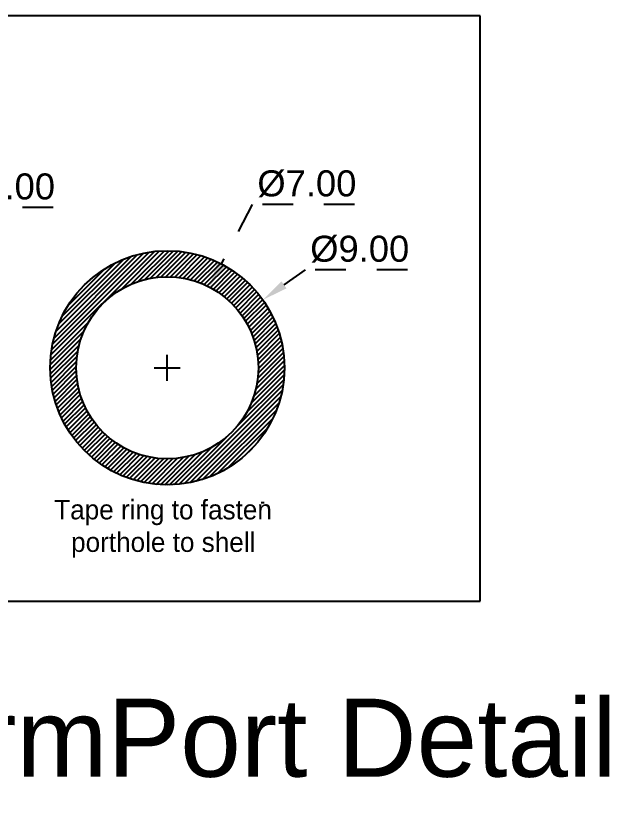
# Model space of a CAD drawing. Extents: x 0 to 146, y -2 to 88.
# Drawn here: x 123.22 to 146.03, y 50.37 to 80.53 of the extents above; entities that cross this region are included whole.
import ezdxf

# ---------------------------------------------------------------- set-up
doc = ezdxf.new("R2010")
doc.units = 0
doc.header["$LTSCALE"] = 15
doc.linetypes.add('HIDDEN', pattern=[0.15748, 0.07874, -0.07874])
doc.layers.get('DEFPOINTS').update_dxf_attribs({"linetype": 'CONTINUOUS'})
for name, color, linetype in [('A', 1, 'CONTINUOUS'), ('ALL_TEMP$0-REFEENCE', 7, 'HIDDEN'), ('CUT$INTERIOR', 5, 'CONTINUOUS'), ('DEFAULT', 7, 'CONTINUOUS'), ('OPENSOURCE$PORTHOLEDETAIL0', 7, 'CONTINUOUS')]:
    doc.layers.add(name, color=color, linetype=linetype)
doc.styles.add('ARIAL_REGULAR', font='txt')
doc.dimstyles.new('DEFAULT', dxfattribs={"dimtxt": 1, "dimasz": 1, "dimexe": 0.5, "dimexo": 0.5, "dimgap": 0.25, "dimtad": 1, "dimtoh": 1, "dimzin": 1, "dimcen": 0.5, "dimazin": 3, "dimtfac": 1, "dimtix": 1, "dimtofl": 0, "dimtmove": 0, "dimatfit": 3})

# ---------------------------------------------------------------- blocks, each defined once
blk = doc.blocks.new('*X10')
at = {"layer": 'ALL_TEMP$0-REFEENCE', "linetype": 'CONTINUOUS'}
for s, p in [('Tape ring to fasten', (124.7, 61.17)), ('porthole to shell', (125.348, 59.92))]:
    blk.add_text(s, height=0.75, dxfattribs=at).set_placement(p)
blk = doc.blocks.new('*D5')
at = {"layer": 'ALL_TEMP$0-REFEENCE', "color": 0}
for p, q in [((120.731, 73.157), (120.3, 72.094)), ((124.66, 73.157), (120.731, 73.157)), ((118.236, 66.496), (118.236, 67.496)), ((117.736, 66.996), (118.736, 66.996))]:
    blk.add_line(p, q, dxfattribs=at)
blk.add_solid([(120.146, 72.156), (120.454, 72.031), (119.925, 71.167)], dxfattribs=at)
at = {"layer": 'DEFPOINTS', "color": 0}
for p in [(119.925, 71.167), (116.547, 62.825)]:
    blk.add_point(p, dxfattribs=at)
at = {"layer": 'ALL_TEMP$0-REFEENCE', "color": 0, "linetype": 'CONTINUOUS', "style": 'ARIAL_REGULAR'}
blk.add_text('Ø9.00', height=1, dxfattribs=at).set_placement((120.925, 73.465))
blk = doc.blocks.new('*D6')
at = {"layer": 'ALL_TEMP$0-REFEENCE', "color": 0}
for p, q in [((134.341, 70.763), (133.526, 70.183)), ((138.27, 70.763), (134.341, 70.763)), ((129.044, 66.496), (129.044, 67.496)), ((128.544, 66.996), (129.544, 66.996))]:
    blk.add_line(p, q, dxfattribs=at)
blk.add_solid([(133.43, 70.319), (133.623, 70.047), (132.712, 69.604)], dxfattribs=at)
at = {"layer": 'DEFPOINTS', "color": 0}
for p in [(132.712, 69.604), (125.377, 64.388)]:
    blk.add_point(p, dxfattribs=at)
at = {"layer": 'ALL_TEMP$0-REFEENCE', "color": 0, "linetype": 'CONTINUOUS', "style": 'ARIAL_REGULAR'}
blk.add_text('Ø9.00', height=1, dxfattribs=at).set_placement((134.535, 71.071))
blk = doc.blocks.new('*D7')
at = {"layer": 'ALL_TEMP$0-REFEENCE', "color": 0}
for p, q in [((132.31, 73.275), (131.12, 70.988)), ((136.239, 73.275), (132.31, 73.275)), ((129.044, 66.496), (129.044, 67.496)), ((128.544, 66.996), (129.544, 66.996))]:
    blk.add_line(p, q, dxfattribs=at)
blk.add_solid([(130.973, 71.065), (131.268, 70.911), (130.659, 70.101)], dxfattribs=at)
at = {"layer": 'DEFPOINTS', "color": 0}
for p in [(130.659, 70.101), (127.43, 63.89)]:
    blk.add_point(p, dxfattribs=at)
at = {"layer": 'ALL_TEMP$0-REFEENCE', "color": 0, "linetype": 'CONTINUOUS', "style": 'ARIAL_REGULAR'}
blk.add_text('Ø7.00', height=1, dxfattribs=at).set_placement((132.504, 73.583))
blk = doc.blocks.new('*X12')
at = {"layer": 'OPENSOURCE$PORTHOLEDETAIL0', "linetype": 'CONTINUOUS'}
for p, q in [((124.572, 67.487), (128.552, 71.468)), ((127.278, 70.016), (128.747, 71.485)), ((127.639, 70.201), (128.932, 71.494)), ((127.927, 70.312), (129.11, 71.495)), ((128.178, 70.386), (129.28, 71.489)), ((128.404, 70.436), (129.445, 71.477)), ((128.614, 70.469), (129.605, 71.46)), ((124.598, 67.691), (128.349, 71.441)), ((124.638, 67.907), (128.133, 71.402)), ((124.692, 68.138), (127.902, 71.347)), ((124.766, 68.389), (127.651, 71.274)), ((124.867, 68.666), (127.374, 71.174)), ((128.809, 70.487), (129.76, 71.438)), ((128.993, 70.495), (129.91, 71.411)), ((129.169, 70.493), (130.055, 71.38)), ((129.335, 70.483), (130.197, 71.345)), ((129.495, 70.466), (130.335, 71.306)), ((129.648, 70.443), (130.47, 71.264)), ((129.796, 70.414), (130.6, 71.218)), ((129.939, 70.379), (130.728, 71.168)), ((125.008, 68.985), (127.055, 71.031)), ((130.076, 70.34), (130.852, 71.116)), ((130.209, 70.296), (130.973, 71.06)), ((130.337, 70.248), (131.092, 71.002)), ((130.462, 70.195), (131.208, 70.941)), ((130.582, 70.139), (131.321, 70.877)), ((125.231, 69.384), (126.656, 70.808)), ((130.699, 70.079), (131.431, 70.81)), ((130.813, 70.016), (131.538, 70.741)), ((130.922, 69.949), (131.643, 70.669)), ((131.029, 69.878), (131.745, 70.594)), ((131.132, 69.805), (131.845, 70.518)), ((131.232, 69.728), (131.942, 70.438)), ((131.328, 69.647), (132.037, 70.356)), ((131.421, 69.564), (132.129, 70.271)), ((131.512, 69.477), (132.219, 70.184)), ((131.599, 69.388), (132.306, 70.095)), ((131.683, 69.295), (132.391, 70.003)), ((131.763, 69.199), (132.473, 69.909)), ((131.841, 69.099), (132.553, 69.812)), ((131.915, 68.997), (132.631, 69.713)), ((131.986, 68.891), (132.706, 69.611)), ((132.054, 68.782), (132.778, 69.507)), ((132.118, 68.669), (132.848, 69.399)), ((132.178, 68.553), (132.915, 69.29)), ((132.235, 68.433), (132.979, 69.177)), ((132.288, 68.309), (133.041, 69.062)), ((124.555, 67.294), (126.023, 68.762)), ((132.337, 68.182), (133.1, 68.945)), ((132.382, 68.049), (133.156, 68.824)), ((132.422, 67.912), (133.209, 68.7)), ((132.457, 67.771), (133.258, 68.572)), ((124.546, 67.108), (125.84, 68.402)), ((132.487, 67.624), (133.305, 68.442)), ((132.512, 67.472), (133.348, 68.308)), ((132.529, 67.313), (133.387, 68.171)), ((124.545, 66.93), (125.728, 68.113)), ((124.551, 66.759), (125.654, 67.862)), ((132.541, 67.148), (133.423, 68.03)), ((132.544, 66.974), (133.455, 67.885)), ((124.562, 66.594), (125.604, 67.635)), ((132.521, 66.598), (133.505, 67.582)), ((132.538, 66.791), (133.483, 67.736)), ((124.58, 66.435), (125.571, 67.426)), ((132.445, 66.168), (133.536, 67.259)), ((132.492, 66.392), (133.523, 67.423)), ((124.602, 66.28), (125.553, 67.231)), ((124.629, 66.13), (125.545, 67.046)), ((132.376, 65.922), (133.543, 67.089)), ((124.66, 65.984), (125.547, 66.872)), ((124.695, 65.842), (125.557, 66.704)), ((132.104, 65.296), (133.536, 66.729)), ((132.271, 65.64), (133.543, 66.912)), ((124.734, 65.705), (125.574, 66.545)), ((124.776, 65.571), (125.597, 66.392)), ((129.705, 62.544), (133.495, 66.334)), ((131.696, 64.712), (133.521, 66.537)), ((124.822, 65.44), (125.626, 66.244)), ((124.872, 65.312), (125.661, 66.101)), ((129.92, 62.582), (133.458, 66.12)), ((124.924, 65.188), (125.7, 65.964)), ((124.979, 65.066), (125.744, 65.831)), ((130.148, 62.633), (133.407, 65.892)), ((125.038, 64.948), (125.792, 65.703)), ((125.099, 64.832), (125.845, 65.578)), ((125.163, 64.72), (125.901, 65.458)), ((130.395, 62.704), (133.337, 65.645)), ((125.23, 64.61), (125.961, 65.341)), ((125.299, 64.502), (126.024, 65.227)), ((130.667, 62.799), (133.241, 65.373)), ((125.371, 64.397), (126.091, 65.118)), ((125.445, 64.295), (126.162, 65.011)), ((125.522, 64.195), (126.235, 64.908)), ((130.977, 62.933), (133.108, 65.063)), ((125.602, 64.098), (126.312, 64.808)), ((125.684, 64.003), (126.392, 64.712)), ((125.769, 63.911), (126.476, 64.618)), ((125.855, 63.821), (126.562, 64.528)), ((131.358, 63.137), (132.903, 64.682)), ((125.945, 63.734), (126.652, 64.441)), ((126.037, 63.649), (126.745, 64.357)), ((126.131, 63.567), (126.841, 64.276)), ((129.504, 62.52), (131.326, 64.342)), ((126.228, 63.487), (126.94, 64.199)), ((126.327, 63.409), (127.043, 64.125)), ((126.429, 63.334), (127.149, 64.054)), ((126.534, 63.262), (127.258, 63.986)), ((126.641, 63.192), (127.371, 63.922)), ((129.311, 62.504), (130.744, 63.936)), ((132.012, 63.614), (132.428, 64.03)), ((126.75, 63.125), (127.487, 63.862)), ((126.862, 63.06), (127.607, 63.805)), ((126.977, 62.998), (127.731, 63.752)), ((127.095, 62.94), (127.859, 63.703)), ((127.217, 62.884), (127.991, 63.658)), ((128.951, 62.497), (130.119, 63.665)), ((129.127, 62.497), (130.399, 63.769)), ((127.34, 62.831), (128.127, 63.618)), ((127.468, 62.782), (128.269, 63.583)), ((127.598, 62.735), (128.416, 63.553)), ((127.731, 62.692), (128.568, 63.528)), ((127.869, 62.652), (128.727, 63.51)), ((128.009, 62.616), (128.892, 63.499)), ((128.154, 62.585), (129.066, 63.496)), ((128.304, 62.557), (129.249, 63.502)), ((128.457, 62.534), (129.442, 63.518)), ((128.616, 62.516), (129.649, 63.549)), ((128.78, 62.503), (129.872, 63.595))]:
    blk.add_line(p, q, dxfattribs=at)

msp = doc.modelspace()

# ---------------------------------------------------------------- linework, layer by layer
at = {"layer": 'A'}
for p, q in [((129.044, 66.496), (129.044, 67.496)), ((129.044, 66.496), (129.044, 67.496)), ((128.544, 66.996), (129.544, 66.996)), ((128.544, 66.996), (129.544, 66.996)), ((132.767, 61.809), (132.645, 61.809))]:
    msp.add_line(p, q, dxfattribs=at)
at = {"layer": 'CUT$INTERIOR'}
for radius in [4.5, 3.5]:
    msp.add_circle((129.044, 66.996), radius, dxfattribs=at)
at = {"layer": 'DEFAULT'}
for p, q in [((141.07, 80.526), (97.702, 80.526)), ((141.07, 58.024), (141.07, 80.526)), ((97.702, 58.024), (141.07, 58.024))]:
    msp.add_line(p, q, dxfattribs=at)

# ---------------------------------------------------------------- block references
at = {"layer": 'ALL_TEMP$0-REFEENCE'}
msp.add_blockref('*X10', (0, 0), dxfattribs=at)
at = {"layer": 'OPENSOURCE$PORTHOLEDETAIL0'}
msp.add_blockref('*X12', (0, 0), dxfattribs=at)

# ---------------------------------------------------------------- texts
at = {"layer": 'ALL_TEMP$0-REFEENCE', "linetype": 'CONTINUOUS', "style": 'ARIAL_REGULAR'}
msp.add_text('Apollo 3 _ArmPort Detail', height=3, dxfattribs=at).set_placement((100.425, 51.279))

# ---------------------------------------------------------------- dimensions: what is measured, and where the dimension line sits
at = {"layer": 'ALL_TEMP$0-REFEENCE'}
for p1, p2, picture, middle in [((116.547, 62.825), (119.925, 71.167), '*D5', (120.731, 73.157)), ((127.43, 63.89), (130.659, 70.101), '*D7', (132.31, 73.275)), ((125.377, 64.388), (132.712, 69.604), '*D6', (134.341, 70.763))]:
    dim = msp.add_diameter_dim_2p(p1=p1, p2=p2, dimstyle='DEFAULT', override={"dimscale": 1, "dimasz": 1, "dimtad": 1, "dimtih": 0, "dimtoh": 1, "dimlfac": 1, "dimsah": 0}, dxfattribs=at)
    dim.commit()
    dim.dimension.update_dxf_attribs({"geometry": picture, "text_midpoint": middle, "dimtype": 163})

doc.saveas('drawing.dxf')
